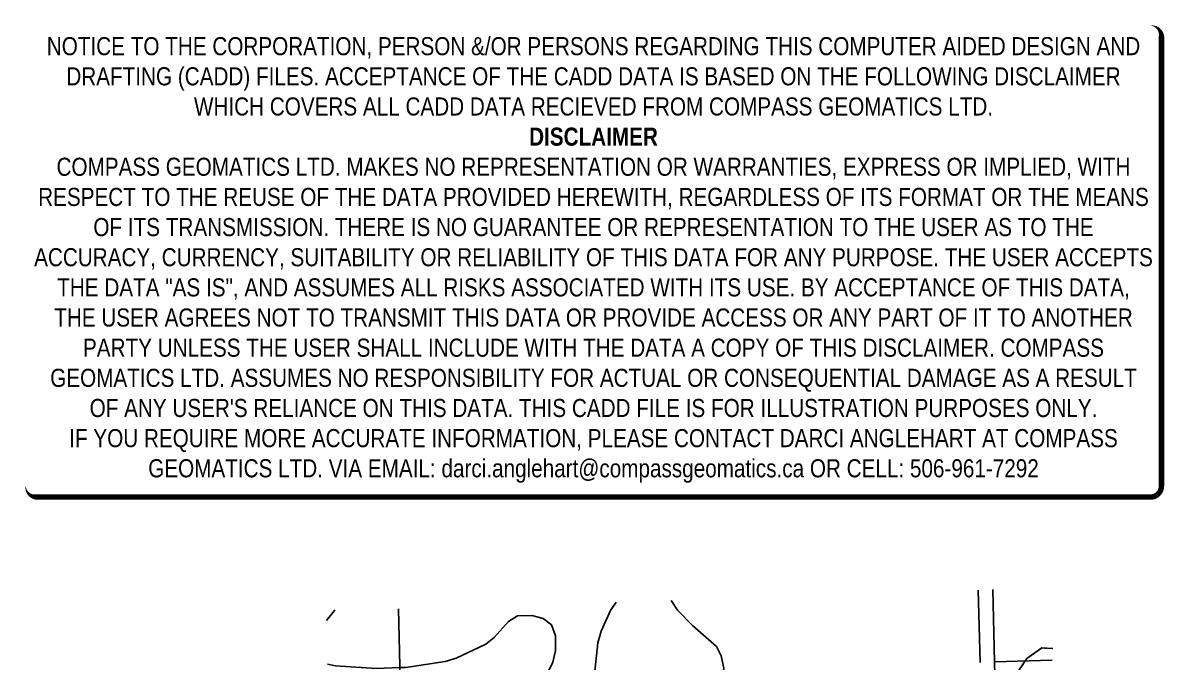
# Model space of a CAD drawing. Extents: x 620811 to 622805, y 5917767 to 5920407.
# Drawn here: x 621226 to 622805, y 5919523 to 5920407 of the extents above; entities that cross this region are included whole.
import ezdxf

# ---------------------------------------------------------------- set-up
doc = ezdxf.new("R2010")
doc.units = 0
doc.header["$LTSCALE"] = 5
doc.linetypes.add('foc-QUARTERLINE', pattern=[33, 25, -3, 2, -3])
doc.linetypes.add('foc-WHEELTRACKS', pattern=[2, 0.4, -1.6])
doc.layers.add('DISCLAIMER', color=7, linetype='Continuous', plot=False)
for name, color, linetype in [('L-AREAREQUIRED', 7, 'Continuous'), ('L-SEC', 7, 'Continuous'), ('L-SECQ', 8, 'foc-QUARTERLINE'), ('T-WATER', 160, 'Continuous'), ('T-WATER-P3', 160, 'foc-WHEELTRACKS')]:
    doc.layers.add(name, color=color, linetype=linetype)
doc.styles.add('80', font='ARIALN.TTF', dxfattribs={"height": 10})
doc.styles.add('foc-LtypeFont', font='ARIALN.TTF', dxfattribs={"height": 7.35})
doc.linetypes.add('foc-TOPO-flowdirection-NOLINE', pattern='A,0,[">",foc-LtypeFont,S=0.3,R=0,X=0,Y=-0.945],-20,[">",foc-LtypeFont,S=0.3,R=0,X=0,Y=-0.945],0', length=20)

# ---------------------------------------------------------------- blocks, each defined once
blk = doc.blocks.new('Disclaimer_Legal')
at = {"layer": 'DISCLAIMER', "color": 254, "flags": 128}
blk.add_lwpolyline([(-3612.9, -1104.6, 37.5, 37.5, 0), (4096.1, -1104.6, 37.5, 37.5, 0.414214), (4171.1, -1029.6, 37.5, 37.5, 0), (4171.1, 2078.7, 37.5, 0, 0.414214), (4096.1, 2153.7, 0, 0, 0), (-3612.9, 2153.7, 0, 0, 0.414214), (-3687.9, 2078.7, 0, 0, 0), (-3687.9, -1029.6, 0, 37.5, 0.414214)], format="xyseb", close=True, dxfattribs=at)
at = {"layer": 'DISCLAIMER', "color": 254, "insert": (241.6, 533.9), "char_height": 125, "width": 7717.568, "attachment_point": 5, "style": '80'}
blk.add_mtext('NOTICE TO THE CORPORATION, PERSON &/OR PERSONS REGARDING THIS COMPUTER AIDED DESIGN AND DRAFTING (CADD) FILES. ACCEPTANCE OF THE CADD DATA IS BASED ON THE FOLLOWING DISCLAIMER WHICH COVERS ALL CADD DATA RECIEVED FROM COMPASS GEOMATICS LTD.\\P{\\fArial Narrow|b1|i0|c0|p34;DISCLAIMER}\\PCOMPASS GEOMATICS LTD. MAKES NO REPRESENTATION OR WARRANTIES, EXPRESS OR IMPLIED, WITH RESPECT TO THE REUSE OF THE DATA PROVIDED HEREWITH, REGARDLESS OF ITS FORMAT OR THE MEANS OF ITS TRANSMISSION. THERE IS NO GUARANTEE OR REPRESENTATION TO THE USER AS TO THE ACCURACY, CURRENCY, SUITABILITY OR RELIABILITY OF THIS DATA FOR ANY PURPOSE. THE USER ACCEPTS THE DATA "AS IS", AND ASSUMES ALL RISKS ASSOCIATED WITH ITS USE. BY ACCEPTANCE OF THIS DATA, THE USER AGREES NOT TO TRANSMIT THIS DATA OR PROVIDE ACCESS OR ANY PART OF IT TO ANOTHER PARTY UNLESS THE USER SHALL INCLUDE WITH THE DATA A COPY OF THIS DISCLAIMER. COMPASS GEOMATICS LTD. ASSUMES NO RESPONSIBILITY FOR ACTUAL OR CONSEQUENTIAL DAMAGE AS A RESULT OF ANY USER\'S RELIANCE ON THIS DATA. THIS CADD FILE IS FOR ILLUSTRATION PURPOSES ONLY.\\PIF YOU REQUIRE MORE ACCURATE INFORMATION, PLEASE CONTACT DARCI ANGLEHART AT COMPASS GEOMATICS LTD. VIA EMAIL: darci.anglehart@compassgeomatics.ca OR CELL: 506-961-7292', dxfattribs=at)

msp = doc.modelspace()

# ---------------------------------------------------------------- linework, layer by layer
at = {"layer": 'L-SEC'}
for p, q in [((622548.16, 5919623.118), (622550.647, 5919523.147)), ((622570.749, 5919523.729), (622568.262, 5919623.72)), ((622650.605, 5919526.039), (622570.749, 5919523.729)), ((622580.716, 5919121.416), (622570.749, 5919523.729))]:
    msp.add_line(p, q, dxfattribs=at)
at = {"layer": 'L-SECQ'}
msp.add_line((621748.26, 5919498.238), (621745.738, 5919597.335), dxfattribs=at)
at = {"layer": 'T-WATER', "linetype": 'foc-TOPO-flowdirection-NOLINE', "flags": 128}
for points in [[(621647.788, 5919520.801), (621658.575, 5919518.401), (621715.465, 5919514.775), (621747.935, 5919515.965), (621755.953, 5919516.259), (621810.34, 5919524.14), (621825.694, 5919528.914), (621866.927, 5919548.412), (621878.416, 5919557.533), (621897.994, 5919579.706), (621910.71, 5919587.636), (621930.526, 5919588.065), (621946.127, 5919583.615), (621957.627, 5919574.824), (621963.065, 5919559.943), (621963.215, 5919539.697), (621959.675, 5919523.275), (621950.36, 5919504.294), (621932.409, 5919467.721), (621930.026, 5919449.612), (621936.355, 5919435.88), (621948.398, 5919427.284), (621965.614, 5919423.698), (621985.434, 5919424.561), (622000.128, 5919430.119), (622007.885, 5919442.396), (622011.961, 5919458.3), (622017.145, 5919506.303), (622021.796, 5919550.188), (622026.409, 5919566.033), (622039.25, 5919594.878), (622046.921, 5919606.352)], [(622123.132, 5919608.634), (622131.881, 5919595.078), (622152.887, 5919573.909), (622185.811, 5919545.281), (622192.616, 5919532.06), (622196.273, 5919515.313), (622195.462, 5919511.668), (622192.618, 5919498.873), (622176.936, 5919473.701), (622167.488, 5919463.267), (622156.291, 5919454.38), (622118.671, 5919430.085), (622110.611, 5919418.224), (622107.747, 5919400.412), (622108.552, 5919380.41), (622112.803, 5919364.327), (622119.257, 5919349.938), (622127.075, 5919337.594), (622136.615, 5919327.181), (622147.809, 5919318.424), (622160.859, 5919311.571), (622192.067, 5919302.785), (622266.615, 5919296.299), (622327.283, 5919298.902), (622361.115, 5919305.715), (622379.981, 5919307.153), (622394.693, 5919301.865), (622405.773, 5919293.194), (622413.53, 5919280.547), (622417.183, 5919263.616), (622423.651, 5919208.682), (622426.231, 5919191.444), (622431.249, 5919176.055), (622439.782, 5919163.659), (622450.6, 5919154.064), (622464.718, 5919147.642), (622482.494, 5919148.859), (622509.246, 5919162.925), (622520.822, 5919172.045), (622540.704, 5919192.832), (622559.811, 5919216.112), (622579.322, 5919239.885), (622587.469, 5919249.812), (622600.109, 5919257.337), (622618.951, 5919261.435), (622658.543, 5919264.072)], [(621657.948, 5919595.555), (621657.499, 5919594.834), (621646.274, 5919580.937)]]:
    msp.add_lwpolyline(points, dxfattribs=at)
at = {"layer": 'T-WATER', "linetype": 'Continuous'}
for points in [[(622017.145, 5919506.303), (622021.796, 5919550.188), (622026.409, 5919566.033), (622039.25, 5919594.878), (622046.921, 5919606.352)], [(622123.132, 5919608.634), (622131.881, 5919595.078), (622152.887, 5919573.909), (622185.811, 5919545.281), (622192.616, 5919532.06), (622196.273, 5919515.313)], [(621657.948, 5919595.555), (621657.499, 5919594.834), (621646.274, 5919580.937)], [(621755.953, 5919516.259), (621810.34, 5919524.14), (621825.694, 5919528.914), (621866.927, 5919548.412), (621878.416, 5919557.533), (621897.994, 5919579.706), (621910.71, 5919587.636), (621930.526, 5919588.065), (621946.127, 5919583.615), (621957.627, 5919574.824), (621963.065, 5919559.943), (621963.215, 5919539.697), (621959.675, 5919523.275)]]:
    msp.add_lwpolyline(points, dxfattribs=at)
at = {"layer": 'T-WATER-P3', "flags": 128}
msp.add_lwpolyline([(622512.627, 5919446.675), (622566.217, 5919450.125), (622589.553, 5919465.679), (622601.639, 5919508.002), (622615.473, 5919528.384), (622636.201, 5919543.076), (622651.46, 5919542.181)], dxfattribs=at)
at = {"layer": 'T-WATER-P3', "linetype": 'foc-TOPO-flowdirection-NOLINE', "flags": 128}
msp.add_lwpolyline([(622512.627, 5919446.675), (622566.217, 5919450.125), (622589.553, 5919465.679), (622601.639, 5919508.002), (622615.473, 5919528.384), (622636.201, 5919543.076), (622651.46, 5919542.181)], dxfattribs=at)

# ---------------------------------------------------------------- block references
at = {"layer": 'L-AREAREQUIRED', "color": 5, "xscale": 0.2, "yscale": 0.2, "zscale": 0.2}
msp.add_blockref('Disclaimer_Legal', (621967.434, 5919972.579), dxfattribs=at)

doc.saveas('drawing.dxf')
